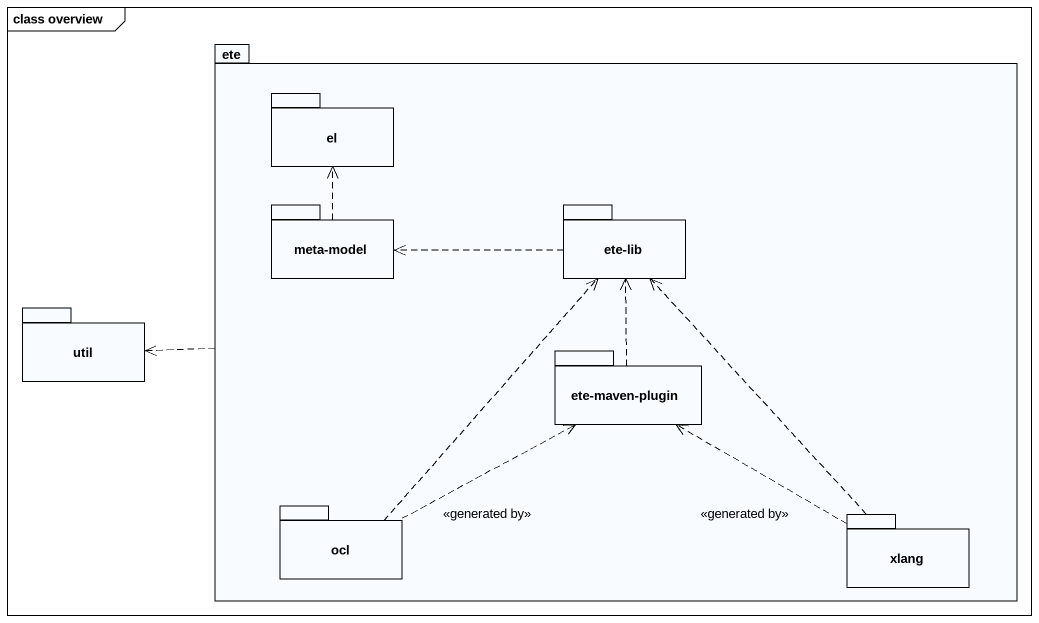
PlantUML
@startuml
mainframe class overview
package ete {
  package el {
  }
  package "meta-model" as meta_model {
  }
  package "ete-lib" as ete_lib {
  }
  package "ete-maven-plugin" as ete_maven_plugin {
  }
  package ocl {
  }
  package xlang {
  }
}
package util {
}
ete .left.> util
meta_model .up.> el
ete_lib .left.> meta_model
ete_maven_plugin .up.> ete_lib
ocl .up.> ete_lib
ocl .right.> ete_maven_plugin : <<generated by>>
xlang .up.> ete_lib
xlang .left.> ete_maven_plugin : <<generated by>>
@enduml
